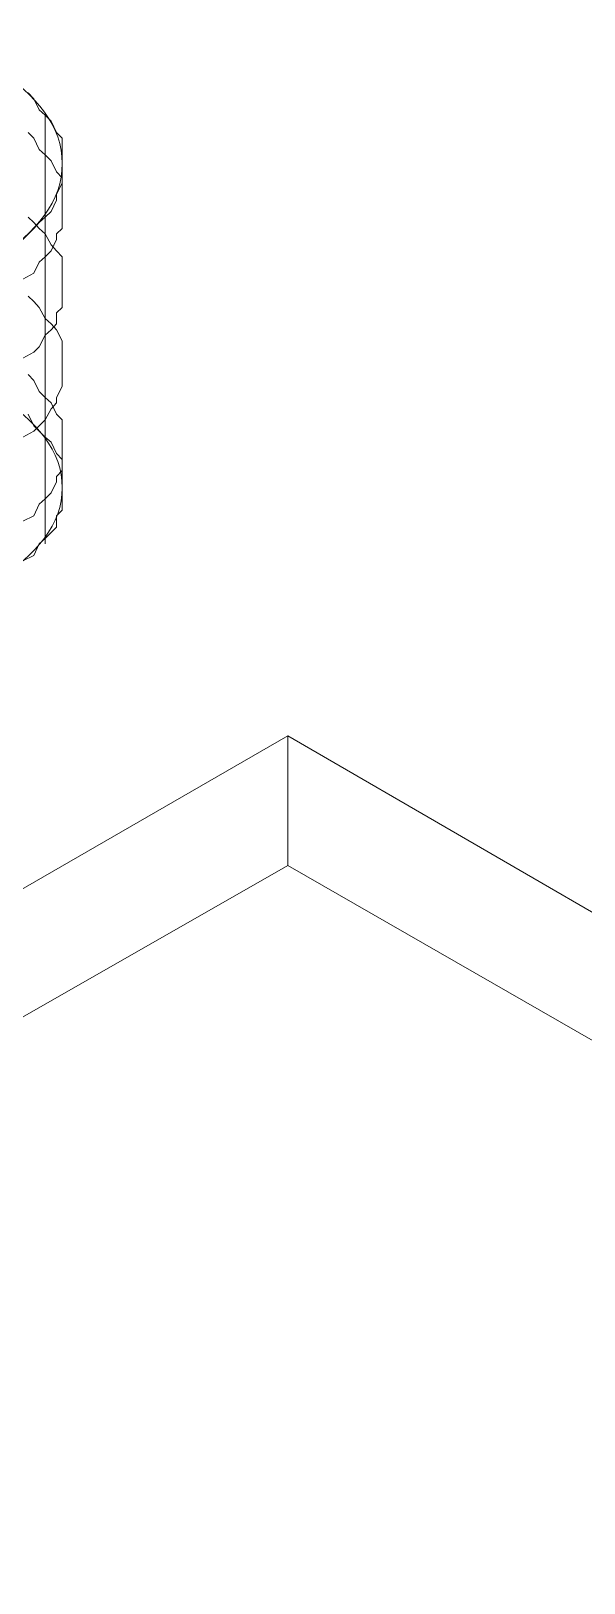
# Model space of a CAD drawing. Header units: millimetres. Extents: x 251 to 1800, y 172 to 1116.
# Drawn here: x 1700.2 to 1726, y 378.7 to 451.2 of the extents above; entities that cross this region are included whole.
import ezdxf

# ---------------------------------------------------------------- set-up
doc = ezdxf.new("R2010")
doc.units = ezdxf.units.MM

msp = doc.modelspace()

# ---------------------------------------------------------------- linework, layer by layer
at = {"color": 8, "lineweight": 0, "true_color": 0x808080}
for points in [[(1700.037628, 448.342279), (1700.313147, 448.06676), (1700.561115, 447.543273), (1700.836634, 447.295305), (1701.112154, 447.019786), (1701.360121, 446.496299), (1701.635641, 446.220779), (1701.635641, 445.972812), (1701.635641, 445.449325), (1701.635641, 445.173806), (1701.635641, 444.650319), (1701.635641, 444.374799), (1701.635641, 444.126832), (1701.360121, 443.603345), (1701.360121, 443.327825), (1701.112154, 442.804338), (1700.836634, 442.528819), (1700.561115, 442.280851), (1700.313147, 442.005332), (1699.789661, 441.481845)], [(1700.836634, 447.295305), (1700.836634, 432.251944), (1700.836634, 432.003976)], [(1700.037628, 446.496299), (1700.313147, 446.220779), (1700.561115, 445.697293), (1700.836634, 445.449325), (1701.112154, 445.173806), (1701.360121, 444.650319), (1701.635641, 444.374799), (1701.635641, 444.126832), (1701.635641, 443.603345), (1701.635641, 443.327825), (1701.635641, 442.804338), (1701.635641, 442.528819), (1701.635641, 442.005332), (1701.360121, 441.757364), (1701.360121, 441.481845), (1701.112154, 440.958358), (1700.836634, 440.682839), (1700.561115, 440.434871), (1700.313147, 439.911384), (1699.789661, 439.635865)], [(1700.836634, 442.804338), (1700.836634, 427.513009), (1700.836634, 427.265042)], [(1700.037628, 442.528819), (1700.313147, 442.280851), (1700.561115, 442.005332), (1700.836634, 441.757364), (1701.112154, 441.233877), (1701.360121, 440.958358), (1701.635641, 440.682839), (1701.635641, 440.159352), (1701.635641, 439.911384), (1701.635641, 439.387897), (1701.635641, 439.112378), (1701.635641, 438.588891), (1701.635641, 438.313371), (1701.360121, 438.065404), (1701.360121, 437.541917), (1701.112154, 437.266397), (1700.836634, 437.01843), (1700.561115, 436.467391), (1700.313147, 436.219424), (1699.789661, 435.943904)], [(1700.037628, 438.836858), (1700.313147, 438.588891), (1700.561115, 438.313371), (1700.836634, 437.789884), (1701.112154, 437.541917), (1701.360121, 437.266397), (1701.635641, 436.742911), (1701.635641, 436.467391), (1701.635641, 435.943904), (1701.635641, 435.695937), (1701.635641, 435.420417), (1701.635641, 434.89693), (1701.635641, 434.621411), (1701.360121, 434.097924), (1701.360121, 433.849956), (1701.112154, 433.574437), (1700.836634, 433.05095), (1700.561115, 432.775431), (1700.313147, 432.527463), (1699.789661, 432.251944)], [(1700.037628, 435.17245), (1700.313147, 434.89693), (1700.561115, 434.373443), (1700.836634, 434.097924), (1701.112154, 433.849956), (1701.360121, 433.326469), (1701.635641, 433.05095), (1701.635641, 432.775431), (1701.635641, 432.251944), (1701.635641, 432.003976), (1701.635641, 431.480489), (1701.635641, 431.20497), (1701.635641, 430.681483), (1701.360121, 430.405963), (1701.360121, 430.157996), (1701.112154, 429.634509), (1700.836634, 429.358989), (1700.561115, 429.111022), (1700.313147, 428.559983), (1699.789661, 428.312016)], [(1699.789661, 426.466035), (1700.313147, 426.714003), (1700.561115, 427.265042), (1700.836634, 427.513009), (1701.112154, 427.788529), (1701.360121, 428.036496), (1701.360121, 428.559983), (1701.635641, 428.835502), (1701.635641, 429.358989), (1701.635641, 429.634509), (1701.635641, 430.157996), (1701.635641, 430.405963), (1701.635641, 430.681483), (1701.635641, 431.20497), (1701.360121, 431.480489), (1701.112154, 432.003976), (1700.836634, 432.251944), (1700.561115, 432.527463), (1700.313147, 432.775431), (1700.037628, 433.326469)], [(1712.188036, 418.283108), (1659.646477, 387.975969)], [(1712.188036, 418.283108), (1712.188036, 412.22168), (1659.646477, 382.190061)], [(1764.454074, 387.975969), (1712.188036, 418.283108)], [(1712.188036, 418.283108), (1712.188036, 412.22168)], [(1712.188036, 412.22168), (1659.646477, 382.190061)], [(1764.454074, 382.190061), (1712.188036, 412.22168)], [(1764.454074, 387.975969), (1764.454074, 382.190061), (1712.188036, 412.22168)]]:
    msp.add_lwpolyline(points, dxfattribs=at)
msp.add_lwpolyline([(1712.188036, 418.283108), (1659.646477, 387.975969), (1712.188036, 357.944349), (1764.454074, 387.975969)], close=True, dxfattribs=at)
for centre, ratio in [((1691.06947, 445.036046), 0.586701), ((1691.06947, 429.882476), 0.573664)]:
    msp.add_ellipse(centre, major_axis=(10.566171, 0), ratio=ratio, start_param=0, end_param=6.283185, dxfattribs=at)

doc.saveas('drawing.dxf')
